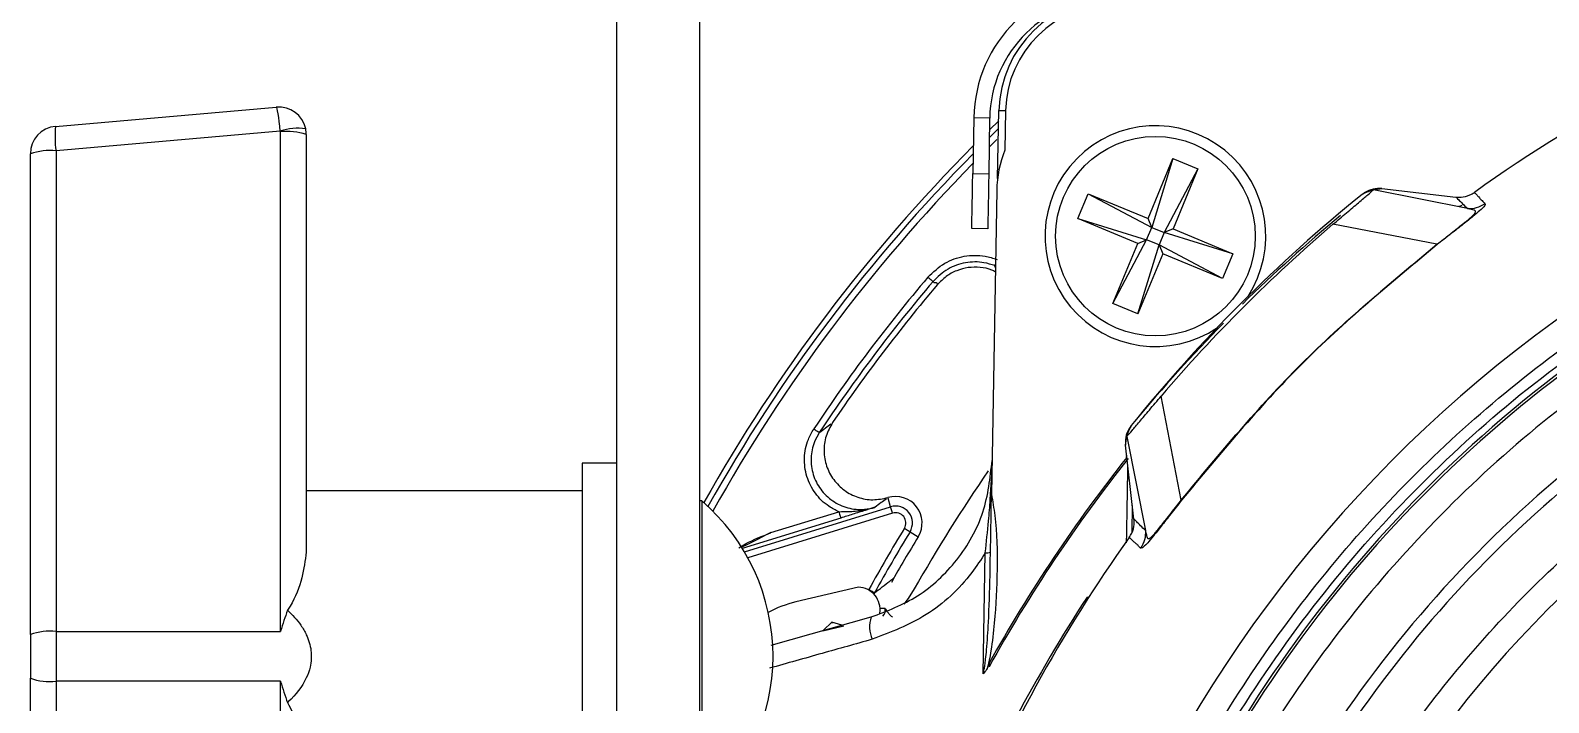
# Model space of a CAD drawing. Extents: x 7 to 135, y 3 to 97.
# Drawn here: x 123.631 to 127.069, y 43.088 to 44.61 of the extents above; entities that cross this region are included whole.
import ezdxf

# ---------------------------------------------------------------- set-up
doc = ezdxf.new("R2010")
doc.units = 0
doc.header["$MEASUREMENT"] = 0
doc.layers.add('OBJECT', color=7, linetype='CONTINUOUS')

msp = doc.modelspace()

# ---------------------------------------------------------------- linework, layer by layer
at = {"layer": 'OBJECT'}
for p, q in [((124.9586, 40.7239), (124.9586, 49.6965)), ((125.1466, 42.8801), (125.1466, 49.6965)), ((123.6877, 44.3931), (124.1877, 44.4368)), ((125.8213, 44.2751), (125.8244, 44.4292)), ((125.8394, 44.4289), (125.8376, 44.3394)), ((125.7673, 44.4124), (125.7651, 44.2865)), ((125.8033, 44.4117), (125.7673, 44.4124)), ((125.8033, 44.4117), (125.8011, 44.2859)), ((125.8029, 44.3851), (125.8237, 44.4052)), ((124.1966, 44.3823), (123.6888, 44.3379)), ((124.1968, 43.2492), (124.1968, 44.3808)), ((124.2556, 44.3745), (124.2556, 43.4291)), ((125.8199, 44.3636), (125.8022, 44.3461)), ((125.8026, 44.3676), (125.8228, 44.3873)), ((123.6306, 43.2422), (123.6306, 44.3308)), ((123.6888, 44.3379), (123.6888, 43.2492)), ((126.1622, 44.1843), (126.2185, 44.3201)), ((126.2185, 44.3201), (126.1705, 44.1643)), ((126.2749, 44.2967), (126.1986, 44.1527)), ((126.2185, 44.3201), (126.2749, 44.2967)), ((126.2749, 44.2967), (126.2186, 44.1609)), ((125.7651, 44.2865), (125.8011, 44.2859)), ((125.8195, 44.2485), (125.8075, 43.5604)), ((126.0031, 44.1842), (126.0264, 44.2406)), ((126.0264, 44.2406), (126.1622, 44.1843)), ((126.0264, 44.2406), (126.1705, 44.1643)), ((126.6723, 44.2494), (126.6917, 44.252)), ((126.8854, 44.207), (126.6723, 44.2494)), ((126.6917, 44.252), (126.8594, 44.2329)), ((125.799, 44.1609), (125.763, 44.1616)), ((126.1388, 44.1279), (126.0031, 44.1842)), ((126.0031, 44.1842), (126.1588, 44.1362)), ((126.1588, 44.1362), (126.1705, 44.1643)), ((126.1705, 44.1643), (126.1622, 44.1843)), ((126.1705, 44.1643), (126.1986, 44.1527)), ((126.2186, 44.1609), (126.1986, 44.1527)), ((126.2186, 44.1609), (126.3543, 44.1046)), ((126.8164, 44.1259), (126.5808, 44.1712)), ((126.0825, 43.9921), (126.1588, 44.1362)), ((126.0825, 43.9921), (126.1388, 44.1279)), ((126.1388, 44.1279), (126.1588, 44.1362)), ((126.1389, 43.9688), (126.1869, 44.1245)), ((126.1869, 44.1245), (126.1588, 44.1362)), ((126.1986, 44.1527), (126.1869, 44.1245)), ((126.1869, 44.1245), (126.1952, 44.1046)), ((126.331, 44.0482), (126.1869, 44.1245)), ((126.3543, 44.1046), (126.1986, 44.1527)), ((126.1952, 44.1046), (126.1389, 43.9688)), ((126.331, 44.0482), (126.1952, 44.1046)), ((126.3543, 44.1046), (126.331, 44.0482)), ((125.8147, 44.0777), (125.8165, 44.0771)), ((126.1389, 43.9688), (126.0825, 43.9921)), ((126.2372, 43.5467), (126.1919, 43.7823)), ((126.1111, 43.6714), (126.1137, 43.6908)), ((126.1302, 43.5037), (126.1111, 43.6714)), ((126.1137, 43.6908), (126.1561, 43.4777)), ((126.1136, 43.643), (126.1137, 43.6482)), ((126.1143, 43.643), (126.1136, 43.643)), ((124.9586, 43.6303), (124.8806, 43.6303)), ((124.8806, 43.6303), (124.8806, 42.7553)), ((124.8806, 43.5678), (124.2556, 43.5678)), ((125.1516, 43.5448), (125.1466, 43.5448)), ((125.1516, 43.5448), (125.1516, 42.8408)), ((125.579, 43.5315), (125.5731, 43.5508)), ((126.1257, 43.4737), (126.1267, 43.5343)), ((126.2372, 43.5467), (126.2377, 43.5463)), ((125.4662, 43.5061), (125.2431, 43.4374)), ((125.2479, 43.4294), (125.579, 43.5315)), ((125.5835, 43.5171), (125.2555, 43.4161)), ((125.3079, 43.473), (125.4617, 43.5204)), ((125.6229, 43.4751), (125.6415, 43.4638)), ((126.1561, 43.4777), (126.1561, 43.4777)), ((125.7888, 43.1534), (125.7934, 43.4271)), ((125.5065, 43.3496), (125.3642, 43.316)), ((125.5428, 43.337), (125.5412, 43.3328)), ((125.5541, 43.3023), (125.5657, 43.3021)), ((126.0238, 43.3265), (126.0277, 43.3265)), ((125.3081, 43.2185), (125.5349, 43.282)), ((125.4257, 43.2507), (125.4731, 43.2619)), ((125.4461, 43.2699), (125.4269, 43.2518)), ((125.4489, 43.2691), (125.4441, 43.268)), ((125.4682, 43.2633), (125.4461, 43.2699)), ((123.6306, 43.2422), (123.6306, 43.1433)), ((123.6888, 43.2492), (124.1968, 43.2492)), ((125.8019, 43.1772), (125.8019, 43.1731)), ((125.8019, 43.1731), (125.8019, 43.1692)), ((123.6306, 42.0547), (123.6306, 43.1433)), ((124.1968, 43.1363), (123.6888, 43.1363)), ((123.6888, 43.1363), (123.6888, 42.0476)), ((124.1968, 42.0047), (124.1968, 43.1363))]:
    msp.add_line(p, q, dxfattribs=at)
at = {"layer": 'OBJECT', "flags": 128}
for points in [[(125.8244, 44.4292), (125.8247, 44.4292), (125.8256, 44.4292), (125.827, 44.4291), (125.8288, 44.4291), (125.8311, 44.429), (125.8337, 44.429), (125.8365, 44.4289), (125.8394, 44.4289)], [(125.763, 44.1616), (125.763, 44.164), (125.7631, 44.1711), (125.7633, 44.1826), (125.7636, 44.1982), (125.7639, 44.2171), (125.7643, 44.2387), (125.7647, 44.2622), (125.7651, 44.2865)], [(125.8011, 44.2859), (125.8007, 44.2615), (125.8003, 44.2381), (125.7999, 44.2165), (125.7996, 44.1975), (125.7993, 44.182), (125.7991, 44.1704), (125.799, 44.1633), (125.799, 44.1609)], [(125.8166, 44.0826), (125.8163, 44.0819), (125.8156, 44.0802), (125.8151, 44.0788), (125.8148, 44.078), (125.8147, 44.0777)], [(125.405, 43.7078), (125.4074, 43.7062), (125.4097, 43.7046), (125.4119, 43.7032), (125.4138, 43.702), (125.4153, 43.7009), (125.4165, 43.7002), (125.4172, 43.6997), (125.4175, 43.6995)], [(126.1144, 43.6424), (126.114, 43.6427), (126.1136, 43.643)], [(125.4617, 43.5204), (125.4626, 43.5177), (125.4634, 43.515), (125.4642, 43.5126), (125.4648, 43.5104), (125.4654, 43.5086), (125.4658, 43.5073), (125.4661, 43.5064), (125.4662, 43.5061)], [(125.5835, 43.5171), (125.5826, 43.5199), (125.5818, 43.5225), (125.581, 43.525), (125.5804, 43.5272), (125.5798, 43.529), (125.5794, 43.5303), (125.5791, 43.5311), (125.579, 43.5315)], [(125.6101, 43.4829), (125.6126, 43.4814), (125.6149, 43.48), (125.6171, 43.4786), (125.6191, 43.4775), (125.6207, 43.4765), (125.6219, 43.4758), (125.6226, 43.4753), (125.6229, 43.4751)], [(125.5297, 43.3442), (125.5323, 43.3428), (125.5347, 43.3415), (125.5369, 43.3402), (125.5389, 43.3391), (125.5406, 43.3382), (125.5418, 43.3375), (125.5426, 43.3371), (125.5428, 43.337)], [(125.6326, 43.3455), (125.6187, 43.3238), (125.6088, 43.3108)]]:
    msp.add_lwpolyline(points, dxfattribs=at)
at = {"layer": 'OBJECT'}
msp.add_circle((126.1787, 44.1444), 0.226, dxfattribs=at)
for centre, radius, start, end in [((128.8466, 41.5165), 3.35, 93.5142, 125.5044), ((126.0803, 44.4069), 0.313, 90, 179), ((126.0803, 44.4069), 0.277, 90, 179), ((126.0844, 44.4239), 0.26, 90, 178.8389), ((126.0844, 44.4239), 0.245, 90, 178.8389), ((128.8466, 41.5165), 3.0068, 93.8025, 160.2009), ((124.1931, 44.3745), 0.0625, 11.81, 95), ((126.1787, 44.1444), 0.25, 326.7199, 304.1456), ((123.6931, 44.3308), 0.0625, 95, 180), ((123.9088, 44.3698), 0.2224, 173.9958, 188.2604), ((124.2358, 44.2661), 0.1227, 81.35, 108.6503), ((124.1893, 44.3808), 0.0075, 0, 11.81), ((124.212, 44.2434), 0.1382, 71.6167, 96.3313), ((124.1931, 44.3745), 0.0625, 0, 11.81), ((123.6751, 44.2072), 0.1313, 84.0377, 109.8053), ((128.4207, 41.7084), 3.744, 135.153, 150.6937), ((128.4207, 41.7084), 3.7317, 135.3496, 150.7372), ((126.0794, 44.2439), 0.26, 158.4466, 179), ((128.4207, 41.7084), 3.7167, 135.5925, 150.7983), ((128.8466, 41.5165), 3.5, 128.9328, 141.0672), ((128.8466, 41.4765), 3.525, 129.6412, 134.5042), ((126.865, 44.227), 0.015, 271, 305.7703), ((128.8466, 41.5165), 3.4902, 130.4808, 139.5192), ((128.4207, 41.7084), 3.6183, 139.6405, 146.4564), ((128.4207, 41.7084), 3.6033, 139.6404, 146.4564), ((128.4207, 41.7084), 3.591, 139.6249, 145.8872), ((128.8466, 41.5165), 2.901, 121.6184, 159.7287), ((128.8466, 41.5165), 2.9067, 121.4467, 159.3669), ((128.8466, 41.4765), 3.525, 135.4958, 140.3767), ((128.8466, 41.5165), 2.7223, 121.7572, 158.2371), ((128.8466, 41.5165), 2.3227, 95.19, 153.7533), ((128.8466, 41.5107), 2.31, 26.5633, 153.4367), ((128.8466, 41.5165), 2.6951, 122.2584, 157.3213), ((128.8466, 41.4765), 3.4875, 141.5952, 150.8142), ((128.8466, 41.4765), 3.4836, 141.5952, 150.9287), ((128.8466, 41.5165), 2.5186, 122.3792, 155.8244), ((128.8466, 41.5165), 3.698, 145.4709, 150.3577), ((124.8473, 43.1928), 0.4653, 310.8426, 49.1574), ((125.5903, 43.495), 0.06, 328.7016, 106.8931), ((125.5903, 43.495), 0.0382, 328.7016, 107.129), ((125.5903, 43.495), 0.0232, 328.7016, 107.129), ((128.8458, 41.5157), 3.7868, 148.7016, 151.1275), ((128.8458, 41.5157), 3.7718, 148.7016, 151.1275), ((128.8458, 41.5157), 3.75, 148.7016, 150.539), ((128.8466, 41.5165), 3.35, 144.4956, 158.1027), ((125.7962, 43.4479), 0.021, 262.4352, 295.289), ((125.5042, 43.2986), 0.051, 351.2312, 87.4088), ((125.4216, 43.0727), 0.25, 103.26, 118.6081), ((125.552, 43.2959), 0.015, 307.0826, 24.3124), ((128.8466, 41.4765), 3.375, 146.7599, 157.4945), ((125.6013, 43.2599), 0.07, 161.5948, 203.9582), ((123.6751, 43.1186), 0.1313, 84.0377, 109.8053), ((128.8466, 41.4765), 3.4856, 150.8724, 151.0138), ((123.6751, 43.2669), 0.1313, 250.1947, 275.9623)]:
    msp.add_arc(centre, radius, start, end, dxfattribs=at)
for centre, major_axis, ratio, start_param, end_param in [((124.1931, 44.3745), (-0.0054, 0.0623), 0.067136, 4.831246, 6.283185), ((125.3094, 43.4735), (0.0795, 0.0402), 0.003062, 1.588718, 2.639761), ((123.6931, 43.1928), (0, 0.5), 0.008776, 1.457627, 1.683965)]:
    msp.add_ellipse(centre, major_axis=major_axis, ratio=ratio, start_param=start_param, end_param=end_param, dxfattribs=at)
for points, knots in [([(126.0849, 42.5456), (126.1187, 42.6294), (126.1869, 42.7985), (126.3193, 43.0406), (126.475, 43.2739), (126.6552, 43.4941), (126.858, 43.698), (127.0805, 43.8818), (127.3199, 44.0429), (127.573, 44.1794), (127.8353, 44.2896), (128.1032, 44.3726), (128.373, 44.4308), (128.5544, 44.4482), (128.6444, 44.4568)], [0, 0, 0, 0, 0.080321, 0.16194, 0.244772, 0.329378, 0.414487, 0.5, 0.585518, 0.670628, 0.755228, 0.838066, 0.919682, 1, 1, 1, 1]), ([(126.5808, 44.1712), (126.5912, 44.1801), (126.612, 44.1978), (126.6403, 44.2215), (126.6611, 44.2391), (126.6712, 44.2479), (126.672, 44.249), (126.6723, 44.2494)], [0, 0, 0, 0, 0.217936, 0.435232, 0.661572, 0.868602, 1, 1, 1, 1]), ([(126.6917, 44.252), (126.6849, 44.2521), (126.6714, 44.2523), (126.6564, 44.2459), (126.6491, 44.2405), (126.6472, 44.2391)], [0, 0, 0, 0, 0.425019, 0.850039, 1, 1, 1, 1]), ([(126.6723, 44.2494), (126.6695, 44.2485), (126.664, 44.2466), (126.6571, 44.2437), (126.6516, 44.2413), (126.6479, 44.2395), (126.6474, 44.2392), (126.6472, 44.2391)], [0, 0, 0, 0, 0.206023, 0.404821, 0.608638, 0.812835, 1, 1, 1, 1]), ([(126.8594, 44.2329), (126.8633, 44.2327), (126.8738, 44.2321), (126.8885, 44.2358), (126.8976, 44.2415), (126.9011, 44.2436)], [0, 0, 0, 0, 0.263881, 0.723099, 1, 1, 1, 1]), ([(126.8594, 44.2329), (126.8605, 44.2318), (126.8627, 44.2296), (126.8779, 44.2145), (126.8854, 44.207)], [0, 0, 0, 0, 0.499998, 1, 1, 1, 1]), ([(126.9011, 44.2436), (126.9012, 44.2435), (126.9014, 44.2432), (126.9035, 44.241), (126.907, 44.2373), (126.9119, 44.232), (126.918, 44.2254), (126.9228, 44.2203), (126.9251, 44.2179)], [0, 0, 0, 0, 0.166677, 0.333344, 0.500001, 0.687097, 0.853763, 1, 1, 1, 1]), ([(126.8164, 44.1259), (126.8262, 44.1336), (126.8459, 44.1489), (126.8723, 44.1697), (126.8926, 44.1863), (126.904, 44.1972), (126.9042, 44.2019), (126.8983, 44.204), (126.8925, 44.2055), (126.8882, 44.2064), (126.8863, 44.2068), (126.8854, 44.207)], [0, 0, 0, 0, 0.123066, 0.246585, 0.369053, 0.491537, 0.630311, 0.772463, 0.899411, 0.955666, 1, 1, 1, 1]), ([(126.9251, 44.2179), (126.9254, 44.2173), (126.926, 44.2161), (126.9235, 44.2118), (126.9156, 44.2039), (126.8993, 44.1901), (126.8765, 44.1719), (126.8483, 44.1498), (126.8273, 44.1335), (126.8169, 44.1254)], [0, 0, 0, 0, 0.175154, 0.335953, 0.499736, 0.628069, 0.749937, 0.875049, 1, 1, 1, 1]), ([(126.8854, 44.207), (126.8925, 44.2071), (126.9067, 44.2072), (126.919, 44.2143), (126.9251, 44.2179)], [0, 0, 0, 0, 0.500001, 1, 1, 1, 1]), ([(126.2372, 43.5467), (126.3247, 43.6522), (126.4997, 43.8633), (126.7108, 44.0384), (126.8164, 44.1259)], [0, 0, 0, 0, 0.499778, 1, 1, 1, 1]), ([(126.8169, 44.1254), (126.7113, 44.0379), (126.5003, 43.8628), (126.3253, 43.6518), (126.2377, 43.5463)], [0, 0, 0, 0, 0.500003, 1, 1, 1, 1]), ([(126.8164, 44.1259), (126.8165, 44.1258), (126.8167, 44.1255), (126.8168, 44.1254), (126.8169, 44.1254)], [0, 0, 0, 0, 0.5, 1, 1, 1, 1]), ([(125.6636, 44.0515), (125.6756, 44.063), (125.699, 44.0855), (125.7455, 44.1011), (125.787, 44.102), (125.811, 44.0945), (125.82, 44.0917)], [0, 0, 0, 0, 0.287424, 0.561564, 0.835623, 1, 1, 1, 1]), ([(125.8147, 44.0777), (125.8067, 44.0802), (125.7852, 44.0869), (125.7481, 44.0861), (125.7068, 44.0721), (125.6854, 44.0522), (125.675, 44.0418), (125.675, 44.0418)], [0, 0, 0, 0, 0.164378, 0.438429, 0.712567, 0.999984, 1, 1, 1, 1]), ([(125.6636, 44.0515), (125.6651, 44.0503), (125.668, 44.0478), (125.6718, 44.0446), (125.6744, 44.0423), (125.6748, 44.042), (125.675, 44.0418)], [0, 0, 0, 0, 0.249987, 0.499979, 0.74998, 1, 1, 1, 1]), ([(125.816, 44.0636), (125.8135, 44.065), (125.803, 44.0706), (125.7819, 44.0743), (125.7547, 44.0743), (125.7283, 44.067), (125.704, 44.0542), (125.6914, 44.0411), (125.685, 44.0346)], [0, 0, 0, 0, 0.059668, 0.247533, 0.43544, 0.623663, 0.811588, 1, 1, 1, 1]), ([(125.8164, 44.0737), (125.8162, 44.0741), (125.8156, 44.0752), (125.815, 44.0767), (125.8147, 44.0777)], [0, 0, 0, 0, 0.4011459, 1, 1, 1, 1]), ([(125.685, 44.0346), (125.685, 44.0357), (125.685, 44.0376), (125.6831, 44.0386), (125.6805, 44.0388), (125.6777, 44.0388), (125.6755, 44.0394), (125.6752, 44.041), (125.675, 44.0418)], [0, 0, 0, 0, 0.164795, 0.31618, 0.495484, 0.688042, 0.836339, 1, 1, 1, 1]), ([(126.1123, 42.5461), (126.1534, 42.6455), (126.2359, 42.845), (126.4012, 43.1256), (126.5952, 43.3886), (126.8183, 43.6273), (127.0641, 43.841), (127.2452, 43.9586), (127.3355, 44.0171)], [0, 0, 0, 0, 0.165461, 0.332207, 0.5, 0.667783, 0.834534, 1, 1, 1, 1]), ([(127.3544, 43.9341), (127.2687, 43.8774), (127.0966, 43.7636), (126.8631, 43.5579), (126.6511, 43.3289), (126.4664, 43.0772), (126.3086, 42.8091), (126.2295, 42.6185), (126.1901, 42.5236)], [0, 0, 0, 0, 0.165508, 0.3322558, 0.5000001, 0.6677545, 0.8344971, 1, 1, 1, 1]), ([(126.1137, 43.6908), (126.1138, 43.6909), (126.1141, 43.691), (126.1169, 43.6939), (126.125, 43.7032), (126.1421, 43.7234), (126.1652, 43.7509), (126.1828, 43.7715), (126.1919, 43.7823)], [0, 0, 0, 0, 0.061295, 0.157977, 0.353025, 0.568965, 0.775601, 1, 1, 1, 1]), ([(125.4617, 43.5204), (125.4541, 43.5242), (125.4336, 43.5342), (125.4067, 43.5608), (125.3871, 43.5994), (125.3816, 43.6424), (125.389, 43.68), (125.4005, 43.7), (125.405, 43.7078)], [0, 0, 0, 0, 0.114506, 0.306013, 0.497359, 0.688704, 0.880204, 1, 1, 1, 1]), ([(125.4175, 43.6995), (125.4222, 43.7031), (125.4309, 43.7097), (125.4397, 43.7163), (125.4437, 43.7194)], [0, 0, 0, 0, 0.539328, 1, 1, 1, 1]), ([(125.4476, 43.7223), (125.442, 43.7123), (125.4309, 43.6922), (125.4266, 43.6574), (125.4324, 43.6231), (125.4486, 43.5921), (125.4734, 43.5674), (125.5044, 43.5517), (125.5389, 43.5453), (125.5615, 43.55), (125.5728, 43.5524)], [0, 0, 0, 0, 0.124617, 0.249284, 0.373993, 0.499453, 0.625181, 0.749964, 0.874701, 1, 1, 1, 1]), ([(126.124, 43.7159), (126.1203, 43.7103), (126.1129, 43.699), (126.1102, 43.6828), (126.1109, 43.6738), (126.1111, 43.6714)], [0, 0, 0, 0, 0.425025, 0.850044, 1, 1, 1, 1]), ([(126.124, 43.7159), (126.1239, 43.7157), (126.1236, 43.7152), (126.1218, 43.7115), (126.1194, 43.706), (126.1165, 43.6991), (126.1146, 43.6936), (126.1137, 43.6908)], [0, 0, 0, 0, 0.187145, 0.391348, 0.595125, 0.793954, 1, 1, 1, 1]), ([(125.4175, 43.6995), (125.4136, 43.6927), (125.4034, 43.675), (125.3968, 43.6419), (125.4017, 43.604), (125.4189, 43.5698), (125.4466, 43.5432), (125.4814, 43.5274), (125.5155, 43.5238), (125.5358, 43.5287), (125.5438, 43.5306)], [0, 0, 0, 0, 0.085883, 0.223162, 0.360311, 0.497451, 0.634704, 0.772145, 0.909763, 1, 1, 1, 1]), ([(126.4882, 42.5579), (126.5243, 42.6338), (126.5968, 42.7862), (126.7335, 43.0003), (126.8897, 43.2016), (127.0656, 43.3859), (127.2571, 43.553), (127.3969, 43.6472), (127.4667, 43.6942)], [0, 0, 0, 0, 0.165731, 0.332463, 0.5, 0.66755, 0.834275, 1, 1, 1, 1]), ([(125.5349, 43.282), (125.5711, 43.2957), (125.6446, 43.3235), (125.7339, 43.4082), (125.7957, 43.5164), (125.8045, 43.597), (125.8088, 43.6366)], [0, 0, 0, 0, 0.243788, 0.4949, 0.751327, 1, 1, 1, 1]), ([(125.7934, 43.4271), (125.796, 43.4514), (125.8004, 43.4928), (125.8061, 43.5624), (125.8083, 43.6074), (125.8088, 43.6364), (125.8088, 43.6366)], [0, 0, 0, 0, 0.330348, 0.563667, 0.996532, 1, 1, 1, 1]), ([(126.1135, 43.4499), (126.1136, 43.4598), (126.1145, 43.5092), (126.1154, 43.5675), (126.1163, 43.6159), (126.1164, 43.6248)], [0, 0, 0, 0, 0.169448, 0.847241, 1, 1, 1, 1]), ([(125.5695, 43.5497), (125.5655, 43.5468), (125.5569, 43.5404), (125.5484, 43.534), (125.5438, 43.5306)], [0, 0, 0, 0, 0.460672, 1, 1, 1, 1]), ([(125.8075, 43.5604), (125.8101, 43.5442), (125.8195, 43.4879), (125.8214, 43.3899), (125.8163, 43.2878), (125.8088, 43.2193), (125.803, 43.1869), (125.8, 43.1736), (125.7982, 43.1674), (125.7977, 43.1656)], [0, 0, 0, 0, 0.123872, 0.430742, 0.737898, 0.896859, 0.950932, 0.986206, 1, 1, 1, 1]), ([(125.8042, 43.3759), (125.8042, 43.3764), (125.8044, 43.3881), (125.8053, 43.4395), (125.8064, 43.5004), (125.8073, 43.5504), (125.8075, 43.5604)], [0, 0, 0, 0, 0.008585, 0.189394, 0.83783, 1, 1, 1, 1]), ([(126.2377, 43.5463), (126.2296, 43.5358), (126.2133, 43.5149), (126.1912, 43.4867), (126.173, 43.4638), (126.1564, 43.4441), (126.1481, 43.4369), (126.1462, 43.4376), (126.1452, 43.438)], [0, 0, 0, 0, 0.125022, 0.250259, 0.372598, 0.500557, 0.750171, 1, 1, 1, 1]), ([(126.1561, 43.4777), (126.1568, 43.4745), (126.1582, 43.468), (126.1605, 43.4598), (126.1648, 43.4581), (126.1743, 43.4678), (126.1842, 43.4796), (126.1928, 43.4902), (126.2031, 43.5031), (126.2143, 43.5173), (126.2261, 43.5324), (126.2338, 43.5424), (126.2372, 43.5467)], [0, 0, 0, 0, 0.167654, 0.336417, 0.499287, 0.624454, 0.681334, 0.749951, 0.805261, 0.875043, 0.945879, 1, 1, 1, 1]), ([(125.4617, 43.5204), (125.4702, 43.5205), (125.4891, 43.5207), (125.5144, 43.5232), (125.5328, 43.5273), (125.5413, 43.5298), (125.5434, 43.5304), (125.5437, 43.5305), (125.5438, 43.5306)], [0, 0, 0, 0, 0.300871, 0.670718, 0.920601, 0.988017, 0.994988, 1, 1, 1, 1]), ([(125.5438, 43.5306), (125.5437, 43.5306), (125.5419, 43.53), (125.5344, 43.5276), (125.5181, 43.5224), (125.4945, 43.5149), (125.4752, 43.5089), (125.4662, 43.5061)], [0, 0, 0, 0, 0.00448, 0.073973, 0.309064, 0.673439, 1, 1, 1, 1]), ([(126.1195, 43.4621), (126.1215, 43.4653), (126.1272, 43.4743), (126.131, 43.4889), (126.1305, 43.4997), (126.1302, 43.5037)], [0, 0, 0, 0, 0.263884, 0.723099, 1, 1, 1, 1]), ([(126.1561, 43.4777), (126.1486, 43.4853), (126.1335, 43.5004), (126.1313, 43.5026), (126.1302, 43.5037)], [0, 0, 0, 0, 0.500002, 1, 1, 1, 1]), ([(125.2352, 43.4385), (125.2403, 43.4416), (125.263, 43.4555), (125.2884, 43.4649), (125.3077, 43.4729), (125.3079, 43.473)], [0, 0, 0, 0, 0.222283, 0.991881, 1, 1, 1, 1]), ([(126.1561, 43.4777), (126.1561, 43.4706), (126.1559, 43.4564), (126.1488, 43.4441), (126.1452, 43.438)], [0, 0, 0, 0, 0.499995, 1, 1, 1, 1]), ([(126.1452, 43.438), (126.1432, 43.4399), (126.1389, 43.4441), (126.1331, 43.4494), (126.128, 43.4541), (126.1241, 43.4577), (126.1214, 43.4603), (126.1198, 43.4618), (126.1196, 43.462), (126.1195, 43.4621)], [0, 0, 0, 0, 0.124105, 0.263212, 0.41732, 0.571428, 0.714286, 0.857143, 1, 1, 1, 1]), ([(124.2556, 43.4291), (124.253, 43.41), (124.2477, 43.3708), (124.2303, 43.3235), (124.215, 43.3005), (124.213, 43.2975)], [0, 0, 0, 0, 0.454626, 0.927987, 1, 1, 1, 1]), ([(125.7934, 43.4271), (125.7835, 43.412), (125.7478, 43.3577), (125.6647, 43.2802), (125.5793, 43.2475), (125.5373, 43.2315)], [0, 0, 0, 0, 0.164053, 0.589161, 1, 1, 1, 1]), ([(125.5428, 43.337), (125.5543, 43.3457), (125.5688, 43.3568), (125.5835, 43.368), (125.5865, 43.3703)], [0, 0, 0, 0, 0.791111, 1, 1, 1, 1]), ([(125.7888, 43.1534), (125.7891, 43.1547), (125.79, 43.1581), (125.7912, 43.1645), (125.7927, 43.1741), (125.7945, 43.1887), (125.7977, 43.2209), (125.8018, 43.2841), (125.8033, 43.3404), (125.8042, 43.3759)], [0, 0, 0, 0, 0.018092, 0.046289, 0.087703, 0.148914, 0.243394, 0.522737, 1, 1, 1, 1]), ([(124.213, 43.2975), (124.2077, 43.2817), (124.2023, 43.2657), (124.1969, 43.2495), (124.1968, 43.2492)], [0, 0, 0, 0, 0.982722, 1, 1, 1, 1]), ([(124.213, 43.2975), (124.2237, 43.2866), (124.2402, 43.2698), (124.2583, 43.2385), (124.2684, 43.2062), (124.2665, 43.1717), (124.2517, 43.1304), (124.2308, 43.1047), (124.2138, 43.0888), (124.213, 43.088)], [0, 0, 0, 0, 0.190457, 0.293194, 0.446601, 0.600717, 0.707922, 0.985532, 1, 1, 1, 1]), ([(125.5657, 43.3021), (125.5659, 43.3018), (125.5664, 43.3014), (125.5686, 43.2979), (125.572, 43.2928), (125.5769, 43.2869), (125.5809, 43.2833), (125.5829, 43.2816)], [0, 0, 0, 0, 0.222594, 0.43591, 0.634587, 0.822081, 1, 1, 1, 1]), ([(125.5373, 43.2315), (125.4996, 43.2208), (125.422, 43.199), (125.3446, 43.1771), (125.3049, 43.166)], [0, 0, 0, 0, 0.48742, 1, 1, 1, 1]), ([(125.7977, 43.1656), (125.7955, 43.1619), (125.7929, 43.1576), (125.7894, 43.154), (125.7889, 43.1535), (125.7888, 43.1534)], [0, 0, 0, 0, 0.856877, 0.971713, 1, 1, 1, 1]), ([(125.8019, 43.1772), (125.8019, 43.1763), (125.8019, 43.1737), (125.8019, 43.171), (125.8019, 43.1692)], [0, 0, 0, 0, 0.319957, 1, 1, 1, 1]), ([(124.1968, 43.1363), (124.1969, 43.136), (124.2023, 43.1198), (124.2077, 43.1038), (124.213, 43.088)], [0, 0, 0, 0, 0.017278, 1, 1, 1, 1]), ([(124.213, 43.088), (124.2207, 43.0737), (124.2426, 43.0329), (124.2547, 42.9871), (124.2555, 42.9595), (124.2556, 42.9564)], [0, 0, 0, 0, 0.324578, 0.922743, 1, 1, 1, 1])]:
    msp.add_open_spline(points, degree=3, knots=knots, dxfattribs=at)

doc.saveas('drawing.dxf')
